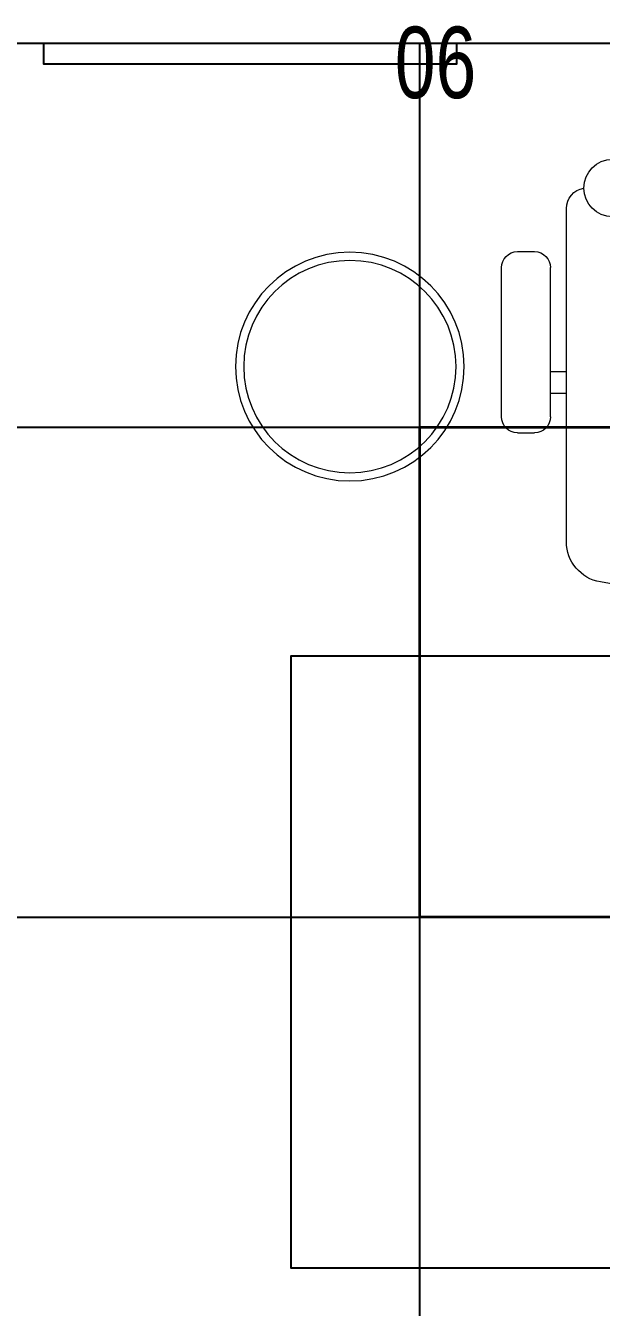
# Model space of a CAD drawing. Extents: x -12260 to 57327, y -29287 to 19916.
# Drawn here: x 15223 to 15928, y 7062 to 8632 of the extents above; entities that cross this region are included whole.
import ezdxf
from ezdxf.enums import TextEntityAlignment as Align

# ---------------------------------------------------------------- set-up
doc = ezdxf.new("R2010")
doc.units = 0
doc.header["$LTSCALE"] = 0.25
doc.linetypes.add('DASHDOT', pattern=[25.4, 12.7, -6.35, 0, -6.35])
for name, color, linetype, lineweight in [('01-First Floor$0$72_EGR_EQP_TAG', 142, 'Continuous', 5), ('01-First Floor$0$LOADING', 253, 'Continuous', 5), ('01-First Floor$0$Walls', 251, 'Continuous', 5), ('E-LITE-CIRC-NUMB', 6, 'Continuous', 25), ('E-LITE-CLNG', 150, 'Continuous', 35), ('E-LITE-CLNG-CNDT', 6, 'DASHDOT', 35), ('E-LITE-CTRL', 6, 'Continuous', 25), ('E-LITE-IDEN', 6, 'Continuous', 25)]:
    doc.layers.add(name, color=color, linetype=linetype, lineweight=lineweight)
doc.layers.add('01-First Floor$0$FALSE CEILING', color=251, linetype='Continuous')
doc.styles.add('01-First Floor$0$X3G_ENTITY_257CFD', font='swisscl.ttf', dxfattribs={"height": 200})
doc.styles.add('DC_SIMPLEX', font='SIMPLEX.shx', dxfattribs={"width": 0.7})

# ---------------------------------------------------------------- blocks, each defined once
blk = doc.blocks.new('01-First Floor$0$WM00001-P')
at = {"layer": '01-First Floor$0$LOADING'}
for radius in [0.14, 0.13]:
    blk.add_circle((0, 0), radius, dxfattribs=at)
blk = doc.blocks.new('01-First Floor$0$GF21018-P')
at = {"color": 0}
for p, q in [((-0.2207, 0.4756), (-0.2207, 0.0675)), ((-0.2806, 0.3422), (-0.2598, 0.3422)), ((-0.3002, 0.3226), (-0.3002, 0.14)), ((-0.2402, 0.3226), (-0.2402, 0.14)), ((-0.2402, 0.2937), (-0.2207, 0.2937)), ((-0.2402, 0.2671), (-0.2207, 0.2671)), ((-0.2806, 0.1204), (-0.2598, 0.1204))]:
    blk.add_line(p, q, dxfattribs=at)
for centre, radius, start, end in [((-0.0001, -0.5295), 1.0695, 80.3671, 99.6329), ((-0.1707, 0.4756), 0.05, 99.6329, 180), ((-0.2806, 0.3226), 0.0196, 90, 180), ((-0.2598, 0.3226), 0.0196, 360, 90), ((-0.2806, 0.14), 0.0196, 180, 270), ((-0.2598, 0.14), 0.0196, 270, 360), ((-0.1957, 0.0675), 0.025, 180, 261.4721), ((-0.1643, 0.0425), 0.0351, 90, 270)]:
    blk.add_arc(centre, radius, start, end, dxfattribs=at)
blk = doc.blocks.new('01-First Floor')
at = {"layer": '01-First Floor$0$FALSE CEILING', "linetype": 'Continuous'}
for p, q in [((15706, 4540), (15706, 8610)), ((15106, 8140), (19115.6, 8140)), ((15106, 7540), (19115.6, 7540))]:
    blk.add_line(p, q, dxfattribs=at)
at = {"layer": '01-First Floor$0$FALSE CEILING'}
blk.add_lwpolyline([(15106, 4540), (19115.6, 4540), (19115.6, 8610), (15106, 8610)], close=True, dxfattribs=at)
at = {"layer": '01-First Floor$0$FALSE CEILING', "elevation": -0.1}
blk.add_lwpolyline([(15245.2, 8610), (15245.2, 8585), (15751.2, 8585), (15751.2, 8610), (15245.2, 8610)], dxfattribs=at)
blk.add_lwpolyline([(17048.5, 7860), (17048.5, 7110), (15548.5, 7110), (15548.5, 7860)], close=True, dxfattribs=at)
at = {"layer": '01-First Floor$0$LOADING', "elevation": -0.1}
blk.add_lwpolyline([(15245.2, 8610), (15245.2, 8585), (15751.2, 8585), (15751.2, 8610), (15245.2, 8610)], dxfattribs=at)
blk.add_lwpolyline([(17048.5, 7860), (17048.5, 7110), (15548.5, 7110), (15548.5, 7860)], close=True, dxfattribs=at)
at = {"layer": '01-First Floor$0$Walls'}
blk.add_line((15106, 8610), (15929.5, 8610), dxfattribs=at)
at = {"layer": '01-First Floor$0$LOADING', "extrusion": (-2.24021e-05, 7.77426e-06, 1), "xscale": -1000, "yscale": 1000.000000000001, "zscale": 1000, "rotation": 180.0014107650308}
blk.add_blockref('01-First Floor$0$GF21018-P', (16106.2, 8475.4, -0.4), dxfattribs=at)
at = {"layer": '01-First Floor$0$LOADING', "extrusion": (2.24019e-05, -2.26055e-18, -1), "xscale": 1000, "yscale": 1000, "zscale": 1000, "rotation": 180}
blk.add_blockref('01-First Floor$0$WM00001-P', (-15620.4, 8214.2, 0.5), dxfattribs=at)
at = {"layer": '01-First Floor$0$72_EGR_EQP_TAG', "insert": (15725.3, 8630.5, -0.1), "char_height": 87.47, "attachment_point": 2, "style": '01-First Floor$0$X3G_ENTITY_257CFD'}
blk.add_mtext('06', dxfattribs=at)
blk = doc.blocks.new('*U16')
blk.add_lwpolyline([(-300, 300), (-300, -300), (300, -300), (300, 300)], close=True)
blk.add_circle((0, 0), 45)
at = {"layer": 'E-LITE-CIRC-NUMB', "style": 'DC_SIMPLEX', "width": 0.7, "flags": 8}
blk.add_attdef('CIRCUIT', text='', height=200, rotation=0, dxfattribs=at).set_placement((-473.9, 300), align=Align.RIGHT)
at = {"layer": 'E-LITE-CTRL', "style": 'DC_SIMPLEX', "width": 0.7, "flags": 8}
blk.add_attdef('CONTROL', (1118.9, -935), '', height=200, rotation=360, dxfattribs=at)
at = {"layer": 'E-LITE-IDEN', "style": 'DC_SIMPLEX', "width": 0.7, "flags": 8}
blk.add_attdef('TYPE', (460.4, 457.6), '', height=200, rotation=360, dxfattribs=at)

msp = doc.modelspace()

# ---------------------------------------------------------------- block references
at = {"layer": 'E-LITE-CLNG'}
ref = msp.add_blockref('*U16', (16006, 7840), dxfattribs=dict(at, xscale=-1))
ref.add_attrib('TYPE', 'LD1', (16399.5, 8144.5), dxfattribs={"layer": 'E-LITE-IDEN', "height": 200, "rotation": 0, "style": 'DC_SIMPLEX', "width": 0.7, "flags": 8})
at = {"layer": 'E-LITE-CLNG-CNDT'}
msp.add_blockref('01-First Floor', (0, 0), dxfattribs=at)

doc.saveas('drawing.dxf')
